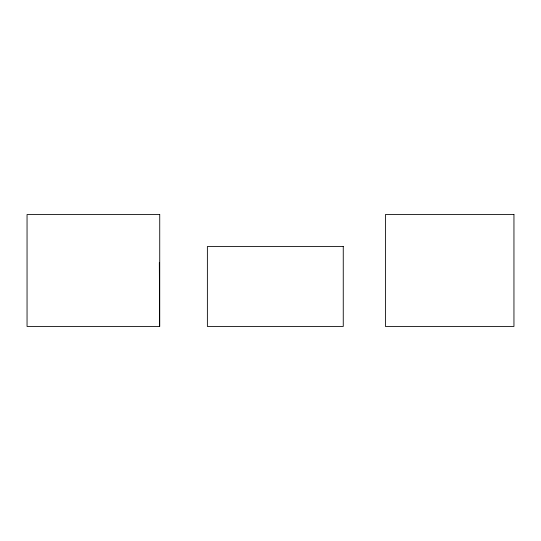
<?xml version="1.0" encoding="UTF-8"?>
<svg xmlns="http://www.w3.org/2000/svg" width="541" height="541" viewBox="0 0 541 541"><rect width="100%" height="100%" fill="white"/><g stroke="black" fill="none" stroke-linecap="round" stroke-linejoin="round"><path stroke-width="0.81" d="M159.338 262.507L159.602 326.453M159.73 214.547L27.05 214.547L27.05 326.453L159.73 326.453L159.73 214.547M513.95 214.547L385.422 214.547L385.422 326.453L513.95 326.453L513.95 214.547M343.258 246.52L207.379 246.52L207.379 326.453L343.258 326.453L343.258 246.52"/></g></svg>
